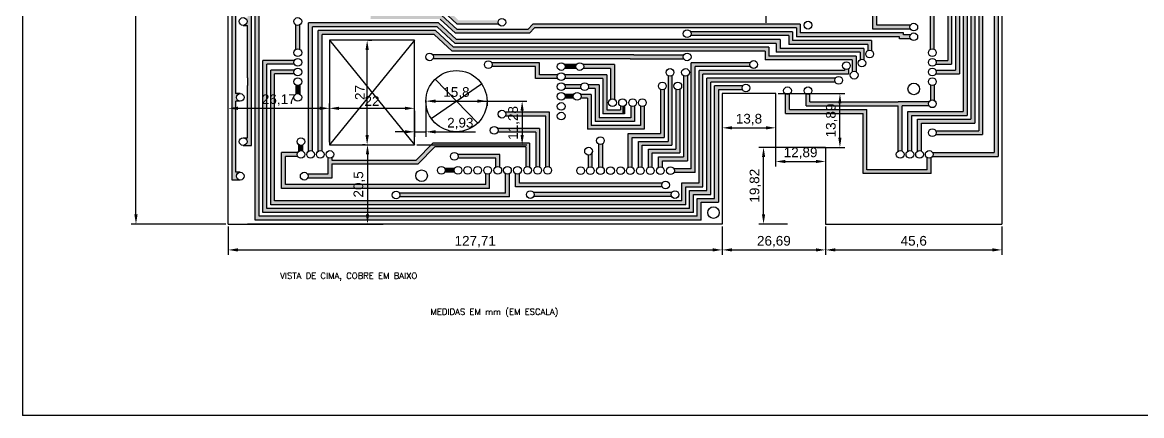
# Model space of a CAD drawing. Header units: millimetres. Extents: x -2849 to 258, y -823 to -139.
# Drawn here: x -725.1 to -435.8, y -435.7 to -334 of the extents above; entities that cross this region are included whole.
import ezdxf

# ---------------------------------------------------------------- set-up
doc = ezdxf.new("R2010")
doc.units = ezdxf.units.MM
doc.styles.add('200-R060', font='romans.shx', dxfattribs={"height": 30})
doc.styles.get("Standard").update_dxf_attribs({"font": 'arial.ttf'})
doc.dimstyles.new('ISO-25', dxfattribs={"dimtxt": 2.5, "dimasz": 2.5, "dimexe": 1.25, "dimexo": 0.625, "dimtad": 1, "dimtxsty": 'Standard', "dimcen": 2.5, "dimadec": 0, "dimazin": 0, "dimtfac": 1, "dimtmove": 0, "dimatfit": 3, "dimfxl": 1, "dimarcsym": 0})

# ---------------------------------------------------------------- blocks, each defined once
blk = doc.blocks.new('*D54')
at = {"color": 0, "lineweight": -2, "transparency": 16777216}
for p, q in [((-672.55, -196.17), (-697, -196.17)), ((-695.75, -383.67), (-695.75, -198.67)), ((-672.55, -386.17), (-697, -386.17))]:
    blk.add_line(p, q, dxfattribs=at)
at = {"color": 0, "lineweight": 30, "transparency": 16777216}
for points in [[(-696.17, -198.67), (-695.33, -198.67), (-695.75, -196.17)], [(-696.17, -383.67), (-695.33, -383.67), (-695.75, -386.17)]]:
    blk.add_solid(points, dxfattribs=at)
at = {"layer": 'Defpoints', "color": 0, "lineweight": 30}
for p in [(-695.75, -196.17), (-671.92, -196.17), (-671.92, -386.17)]:
    blk.add_point(p, dxfattribs=at)
at = {"color": 0, "lineweight": 30, "transparency": 16777216, "insert": (-697.65, -291.17), "char_height": 2.5, "attachment_point": 5, "rotation": 90}
blk.add_mtext('190', dxfattribs=at)
blk = doc.blocks.new('*D59')
at = {"color": 0, "lineweight": -2, "transparency": 16777216}
for p, q in [((-527.38, -366.35), (-534.79, -366.35)), ((-533.54, -383.67), (-533.54, -368.85)), ((-527.38, -386.17), (-534.79, -386.17))]:
    blk.add_line(p, q, dxfattribs=at)
at = {"color": 0, "lineweight": 30, "transparency": 16777216}
for points in [[(-533.95, -368.85), (-533.12, -368.85), (-533.54, -366.35)], [(-533.95, -383.67), (-533.12, -383.67), (-533.54, -386.17)]]:
    blk.add_solid(points, dxfattribs=at)
at = {"layer": 'Defpoints', "color": 0, "lineweight": 30}
for p in [(-533.54, -366.35), (-526.76, -366.35), (-526.76, -386.17)]:
    blk.add_point(p, dxfattribs=at)
at = {"color": 0, "lineweight": 30, "transparency": 16777216, "insert": (-535.66, -376.26), "char_height": 2.5, "attachment_point": 5, "rotation": 90}
blk.add_mtext('19,82', dxfattribs=at)
blk = doc.blocks.new('*D60')
at = {"color": 0, "lineweight": -2, "transparency": 16777216}
for p, q in [((-529.78, -352.46), (-512.55, -352.46)), ((-513.8, -363.85), (-513.8, -354.96)), ((-519.78, -366.35), (-512.55, -366.35))]:
    blk.add_line(p, q, dxfattribs=at)
at = {"color": 0, "lineweight": 30, "transparency": 16777216}
for points in [[(-514.22, -354.96), (-513.39, -354.96), (-513.8, -352.46)], [(-514.22, -363.85), (-513.39, -363.85), (-513.8, -366.35)]]:
    blk.add_solid(points, dxfattribs=at)
at = {"layer": 'Defpoints', "color": 0, "lineweight": 30}
for p in [(-530.41, -352.46), (-513.8, -352.46), (-520.41, -366.35)]:
    blk.add_point(p, dxfattribs=at)
at = {"color": 0, "lineweight": 30, "transparency": 16777216, "insert": (-515.93, -359.4), "char_height": 2.5, "attachment_point": 5, "rotation": 90}
blk.add_mtext('13,89', dxfattribs=at)
blk = doc.blocks.new('*D61')
at = {"color": 0, "lineweight": -2, "transparency": 16777216}
for p, q in [((-636, -363.17), (-636, -341.17)), ((-635.66, -338.67), (-634.75, -338.67)), ((-635.66, -365.67), (-634.75, -365.67))]:
    blk.add_line(p, q, dxfattribs=at)
at = {"color": 0, "lineweight": 30, "transparency": 16777216}
for points in [[(-636.42, -341.17), (-635.58, -341.17), (-636, -338.67)], [(-636.42, -363.17), (-635.58, -363.17), (-636, -365.67)]]:
    blk.add_solid(points, dxfattribs=at)
at = {"layer": 'Defpoints', "color": 0, "lineweight": 30}
for p in [(-636.29, -338.67), (-636, -338.67), (-636.29, -365.67)]:
    blk.add_point(p, dxfattribs=at)
at = {"color": 0, "lineweight": 30, "transparency": 16777216, "insert": (-637.88, -352.17), "char_height": 2.5, "attachment_point": 5, "rotation": 90}
blk.add_mtext('27', dxfattribs=at)
blk = doc.blocks.new('*D62')
at = {"color": 0, "lineweight": -2, "transparency": 16777216}
for p, q in [((-636.53, -365.67), (-637.16, -365.67)), ((-635.91, -368.17), (-635.91, -383.67)), ((-635.77, -386.17), (-637.16, -386.17))]:
    blk.add_line(p, q, dxfattribs=at)
at = {"color": 0, "lineweight": 30, "transparency": 16777216}
for points in [[(-636.33, -368.17), (-635.49, -368.17), (-635.91, -365.67)], [(-636.33, -383.67), (-635.49, -383.67), (-635.91, -386.17)]]:
    blk.add_solid(points, dxfattribs=at)
at = {"layer": 'Defpoints', "color": 0, "lineweight": 30}
for p in [(-635.91, -365.67), (-635.91, -386.17), (-635.15, -386.17)]:
    blk.add_point(p, dxfattribs=at)
at = {"color": 0, "lineweight": 30, "transparency": 16777216, "insert": (-638.04, -375.92), "char_height": 2.5, "attachment_point": 5, "rotation": 90}
blk.add_mtext('20,5', dxfattribs=at)
blk = doc.blocks.new('*D63')
at = {"color": 0, "lineweight": -2, "transparency": 16777216}
for p, q in [((-620.82, -354.23), (-620.82, -355.64)), ((-618.32, -354.39), (-607.52, -354.39)), ((-605.02, -354.23), (-605.02, -355.64))]:
    blk.add_line(p, q, dxfattribs=at)
at = {"color": 0, "lineweight": 30, "transparency": 16777216}
for points in [[(-618.32, -353.97), (-618.32, -354.81), (-620.82, -354.39)], [(-607.52, -353.97), (-607.52, -354.81), (-605.02, -354.39)]]:
    blk.add_solid(points, dxfattribs=at)
at = {"layer": 'Defpoints', "color": 0, "lineweight": 30}
for p in [(-620.82, -353.61), (-605.02, -353.61), (-605.02, -354.39)]:
    blk.add_point(p, dxfattribs=at)
at = {"color": 0, "lineweight": 30, "transparency": 16777216, "insert": (-612.92, -352.26), "char_height": 2.5, "attachment_point": 5}
blk.add_mtext('15,8', dxfattribs=at)
blk = doc.blocks.new('*D71')
at = {"color": 0, "lineweight": -2, "transparency": 16777216}
for p, q in [((-671.92, -367.54), (-671.92, -355)), ((-645.75, -365.04), (-645.75, -355)), ((-669.42, -356.25), (-648.25, -356.25))]:
    blk.add_line(p, q, dxfattribs=at)
at = {"color": 0, "lineweight": 30, "transparency": 16777216}
for points in [[(-669.42, -355.83), (-669.42, -356.67), (-671.92, -356.25)], [(-648.25, -355.83), (-648.25, -356.67), (-645.75, -356.25)]]:
    blk.add_solid(points, dxfattribs=at)
at = {"layer": 'Defpoints', "color": 0, "lineweight": 30}
for p in [(-645.75, -356.25), (-645.75, -365.67), (-671.92, -368.17)]:
    blk.add_point(p, dxfattribs=at)
at = {"color": 0, "lineweight": 30, "transparency": 16777216, "insert": (-658.84, -354.12), "char_height": 2.5, "attachment_point": 5}
blk.add_mtext('26,17', dxfattribs=at)
blk = doc.blocks.new('*D72')
at = {"color": 0, "lineweight": -2, "transparency": 16777216}
for p, q in [((-645.75, -355.62), (-645.75, -355)), ((-643.25, -356.25), (-626.25, -356.25)), ((-623.75, -356.87), (-623.75, -357.5))]:
    blk.add_line(p, q, dxfattribs=at)
at = {"color": 0, "lineweight": 30, "transparency": 16777216}
for points in [[(-643.25, -355.83), (-643.25, -356.67), (-645.75, -356.25)], [(-626.25, -355.83), (-626.25, -356.67), (-623.75, -356.25)]]:
    blk.add_solid(points, dxfattribs=at)
at = {"layer": 'Defpoints', "color": 0, "lineweight": 30}
for p in [(-645.75, -356.25), (-623.75, -356.25), (-623.75, -356.25)]:
    blk.add_point(p, dxfattribs=at)
at = {"color": 0, "lineweight": 30, "transparency": 16777216, "insert": (-634.75, -354.37), "char_height": 2.5, "attachment_point": 5}
blk.add_mtext('22', dxfattribs=at)
blk = doc.blocks.new('*D73')
at = {"color": 0, "lineweight": -2, "transparency": 16777216}
for p, q in [((-620.82, -355.02), (-620.82, -363.58)), ((-623.75, -356.87), (-623.75, -363.58)), ((-626.25, -362.33), (-628.75, -362.33)), ((-623.75, -362.33), (-620.82, -362.33)), ((-618.32, -362.33), (-608.03, -362.33))]:
    blk.add_line(p, q, dxfattribs=at)
at = {"color": 0, "lineweight": 30, "transparency": 16777216}
for points in [[(-626.25, -361.91), (-626.25, -362.74), (-623.75, -362.33)], [(-618.32, -361.91), (-618.32, -362.74), (-620.82, -362.33)]]:
    blk.add_solid(points, dxfattribs=at)
at = {"layer": 'Defpoints', "color": 0, "lineweight": 30}
for p in [(-620.82, -354.39), (-623.75, -356.25), (-620.82, -362.33)]:
    blk.add_point(p, dxfattribs=at)
at = {"color": 0, "lineweight": 30, "transparency": 16777216, "insert": (-611.92, -360.2), "char_height": 2.5, "attachment_point": 5}
blk.add_mtext('2,93', dxfattribs=at)
blk = doc.blocks.new('*D74')
at = {"color": 0, "lineweight": -2, "transparency": 16777216}
for p, q in [((-671.92, -386.79), (-671.92, -394.11)), ((-544.21, -386.79), (-544.21, -394.11)), ((-669.42, -392.86), (-546.71, -392.86))]:
    blk.add_line(p, q, dxfattribs=at)
at = {"color": 0, "lineweight": 30, "transparency": 16777216}
for points in [[(-669.42, -392.44), (-669.42, -393.27), (-671.92, -392.86)], [(-546.71, -392.44), (-546.71, -393.27), (-544.21, -392.86)]]:
    blk.add_solid(points, dxfattribs=at)
at = {"layer": 'Defpoints', "color": 0, "lineweight": 30}
for p in [(-671.92, -386.17), (-544.21, -386.17), (-544.21, -392.86)]:
    blk.add_point(p, dxfattribs=at)
at = {"color": 0, "lineweight": 30, "transparency": 16777216, "insert": (-608.07, -390.73), "char_height": 2.5, "attachment_point": 5}
blk.add_mtext('127,71', dxfattribs=at)
blk = doc.blocks.new('*D75')
at = {"color": 0, "lineweight": -2, "transparency": 16777216}
for p, q in [((-544.21, -353.08), (-544.21, -362.54)), ((-530.41, -353.08), (-530.41, -362.54)), ((-541.71, -361.29), (-532.91, -361.29))]:
    blk.add_line(p, q, dxfattribs=at)
at = {"color": 0, "lineweight": 30, "transparency": 16777216}
for points in [[(-541.71, -360.88), (-541.71, -361.71), (-544.21, -361.29)], [(-532.91, -360.88), (-532.91, -361.71), (-530.41, -361.29)]]:
    blk.add_solid(points, dxfattribs=at)
at = {"layer": 'Defpoints', "color": 0, "lineweight": 30}
for p in [(-544.21, -352.46), (-530.41, -352.46), (-530.41, -361.29)]:
    blk.add_point(p, dxfattribs=at)
at = {"color": 0, "lineweight": 30, "transparency": 16777216, "insert": (-537.31, -359.16), "char_height": 2.5, "attachment_point": 5}
blk.add_mtext('13,8', dxfattribs=at)
blk = doc.blocks.new('*D76')
at = {"color": 0, "lineweight": -2, "transparency": 16777216}
for p, q in [((-530.41, -366.35), (-530.41, -371.25)), ((-517.52, -366.35), (-517.52, -371.25)), ((-527.91, -370), (-520.02, -370))]:
    blk.add_line(p, q, dxfattribs=at)
at = {"color": 0, "lineweight": 30, "transparency": 16777216}
for points in [[(-527.91, -369.58), (-527.91, -370.41), (-530.41, -370)], [(-520.02, -369.58), (-520.02, -370.41), (-517.52, -370)]]:
    blk.add_solid(points, dxfattribs=at)
at = {"layer": 'Defpoints', "color": 0, "lineweight": 30}
for p in [(-530.41, -365.72), (-517.52, -365.72), (-517.52, -370)]:
    blk.add_point(p, dxfattribs=at)
at = {"color": 0, "lineweight": 30, "transparency": 16777216, "insert": (-523.97, -367.87), "char_height": 2.5, "attachment_point": 5}
blk.add_mtext('12,89', dxfattribs=at)
blk = doc.blocks.new('*D77')
at = {"color": 0, "lineweight": -2, "transparency": 16777216}
for p, q in [((-544.21, -386.79), (-544.21, -394.11)), ((-517.52, -386.79), (-517.52, -394.11)), ((-541.71, -392.86), (-520.02, -392.86))]:
    blk.add_line(p, q, dxfattribs=at)
at = {"color": 0, "lineweight": 30, "transparency": 16777216}
for points in [[(-541.71, -392.44), (-541.71, -393.27), (-544.21, -392.86)], [(-520.02, -392.44), (-520.02, -393.27), (-517.52, -392.86)]]:
    blk.add_solid(points, dxfattribs=at)
at = {"layer": 'Defpoints', "color": 0, "lineweight": 30}
for p in [(-544.21, -386.17), (-517.52, -386.17), (-517.52, -392.86)]:
    blk.add_point(p, dxfattribs=at)
at = {"color": 0, "lineweight": 30, "transparency": 16777216, "insert": (-530.87, -390.73), "char_height": 2.5, "attachment_point": 5}
blk.add_mtext('26,69', dxfattribs=at)
blk = doc.blocks.new('*D78')
at = {"color": 0, "lineweight": -2, "transparency": 16777216}
for p, q in [((-517.52, -386.79), (-517.52, -394.11)), ((-471.92, -386.79), (-471.92, -394.11)), ((-515.02, -392.86), (-474.42, -392.86))]:
    blk.add_line(p, q, dxfattribs=at)
at = {"color": 0, "lineweight": 30, "transparency": 16777216}
for points in [[(-515.02, -392.44), (-515.02, -393.27), (-517.52, -392.86)], [(-474.42, -392.44), (-474.42, -393.27), (-471.92, -392.86)]]:
    blk.add_solid(points, dxfattribs=at)
at = {"layer": 'Defpoints', "color": 0, "lineweight": 30}
for p in [(-517.52, -386.17), (-471.92, -386.17), (-471.92, -392.86)]:
    blk.add_point(p, dxfattribs=at)
at = {"color": 0, "lineweight": 30, "transparency": 16777216, "insert": (-494.72, -390.73), "char_height": 2.5, "attachment_point": 5}
blk.add_mtext('45,6', dxfattribs=at)
blk = doc.blocks.new('*D81')
at = {"color": 0, "lineweight": -2, "transparency": 16777216}
for p, q in [((-612.29, -354.39), (-594.69, -354.39)), ((-595.94, -356.89), (-595.94, -363.17)), ((-623.12, -365.67), (-594.69, -365.67))]:
    blk.add_line(p, q, dxfattribs=at)
at = {"color": 0, "lineweight": 30, "transparency": 16777216}
for points in [[(-596.35, -356.89), (-595.52, -356.89), (-595.94, -354.39)], [(-596.35, -363.17), (-595.52, -363.17), (-595.94, -365.67)]]:
    blk.add_solid(points, dxfattribs=at)
at = {"layer": 'Defpoints', "color": 0, "lineweight": 30}
for p in [(-612.92, -354.39), (-623.75, -365.67), (-595.94, -365.67)]:
    blk.add_point(p, dxfattribs=at)
at = {"color": 0, "lineweight": 30, "transparency": 16777216, "insert": (-598.06, -360.03), "char_height": 2.5, "attachment_point": 5, "rotation": 90}
blk.add_mtext('11,28', dxfattribs=at)
blk = doc.blocks.new('*D84')
at = {"color": 0, "lineweight": -2, "transparency": 16777216}
for p, q in [((-532.93, -321.68), (-532.93, -319.18)), ((-534.06, -324.18), (-531.68, -324.18)), ((-532.93, -329.18), (-532.93, -324.18)), ((-534.06, -329.18), (-531.68, -329.18)), ((-532.93, -331.68), (-532.93, -334.18))]:
    blk.add_line(p, q, dxfattribs=at)
at = {"color": 0, "lineweight": 30, "transparency": 16777216}
for points in [[(-533.35, -321.68), (-532.52, -321.68), (-532.93, -324.18)], [(-533.35, -331.68), (-532.52, -331.68), (-532.93, -329.18)]]:
    blk.add_solid(points, dxfattribs=at)
at = {"layer": 'Defpoints', "color": 0, "lineweight": 30}
for p in [(-534.68, -324.18), (-532.93, -324.18), (-534.68, -329.18)]:
    blk.add_point(p, dxfattribs=at)
at = {"color": 0, "lineweight": 30, "transparency": 16777216, "insert": (-534.83, -326.68), "char_height": 2.5, "attachment_point": 5, "rotation": 90}
blk.add_mtext('5', dxfattribs=at)

msp = doc.modelspace()

# ---------------------------------------------------------------- hatches: boundary and pattern name
at = {"lineweight": 30}
for points in [[(-670.922, -278.542), (-669.922, -278.542), (-669.922, -352.433), (-668.795, -352.433, 0.4142136), (-669.795, -353.433, 0.4142136), (-668.795, -354.433), (-669.922, -354.433), (-669.922, -364.903), (-669.922, -372.787), (-668.795, -372.787, 0.4142136), (-669.795, -373.787, 0.4142136), (-668.795, -374.787), (-670.922, -374.787)], [(-666.922, -278.542), (-665.922, -278.542), (-665.922, -365.846), (-668.05, -365.846, 0.4142136), (-667.05, -364.846, 0.4142136), (-668.05, -363.846), (-666.922, -363.846), (-666.922, -350.368), (-666.922, -348.368), (-666.922, -334.798), (-668.05, -334.798, 0.4142136), (-667.05, -333.798, 0.4142136), (-668.05, -332.798), (-666.922, -332.798)], [(-664.922, -278.542), (-663.922, -278.542), (-663.922, -384.168), (-570.029, -384.168), (-570.029, -385.168), (-664.922, -385.168)], [(-504.609, -278.542), (-503.609, -278.542), (-503.609, -300.05), (-484.922, -300.05), (-484.922, -344.868), (-489.056, -344.868, 0.1316527), (-488.922, -344.368, 0.1316527), (-489.056, -343.868), (-485.922, -343.868), (-485.922, -301.05), (-504.609, -301.05)], [(-502.009, -278.542), (-501.009, -278.542), (-501.009, -298.05), (-482.922, -298.05), (-482.922, -347.368), (-489.056, -347.368, 0.1316527), (-488.922, -346.868, 0.1316527), (-489.056, -346.368), (-483.922, -346.368), (-483.922, -299.05), (-502.009, -299.05)], [(-499.709, -278.542), (-498.709, -278.542), (-498.709, -296.05), (-480.922, -296.05), (-480.922, -358.076), (-495.222, -358.076), (-495.222, -367.302, 0.2679496), (-496.222, -367.302), (-496.222, -357.076), (-481.922, -357.076), (-481.922, -297.05), (-499.709, -297.05)], [(-497.709, -278.542), (-496.709, -278.542), (-496.709, -294.05), (-478.922, -294.05), (-478.922, -360.076), (-492.722, -360.076), (-492.722, -367.302, 0.2679496), (-493.722, -367.302), (-493.722, -359.076), (-479.922, -359.076), (-479.922, -295.05), (-497.709, -295.05)], [(-473.922, -278.542), (-472.922, -278.542), (-472.922, -368.668), (-489.856, -368.668, 0.1316527), (-489.722, -368.168, 0.1316527), (-489.856, -367.668), (-473.922, -367.668), (-473.922, -321.631), (-475.05, -321.631, 0.4142136), (-474.05, -320.631, 0.4142136), (-475.05, -319.631), (-473.922, -319.631)], [(-659.358, -314.554, 0.2679496), (-658.358, -314.554), (-658.358, -330.168), (-615.96, -330.168), (-612.345, -333.499), (-602.032, -333.499, 0.1316527), (-602.166, -333.999, 0.1316527), (-602.032, -334.499), (-612.736, -334.499), (-616.351, -331.168), (-659.358, -331.168)], [(-570.029, -322.168), (-519.474, -322.168), (-519.474, -330.35), (-504.292, -330.35), (-504.292, -334.75), (-495.575, -334.75, 0.1316527), (-495.709, -335.25, 0.1316527), (-495.575, -335.75), (-505.292, -335.75), (-505.292, -331.35), (-520.474, -331.35), (-520.474, -323.168), (-570.029, -323.168)], [(-490.422, -321.497, 0.2679496), (-489.422, -321.497), (-489.422, -341.002, 0.2679496), (-490.422, -341.002)], [(-593.136, -334.457), (-570.029, -334.457), (-570.029, -335.457), (-592.709, -335.457), (-594.046, -336.852), (-613.133, -336.852), (-617.131, -333.168), (-635.187, -333.168, 0.1316527), (-635.053, -332.668, 0.1316527), (-635.187, -332.168), (-616.741, -332.168), (-612.742, -335.852), (-594.473, -335.852)], [(-654.422, -334.664, 0.2679496), (-653.422, -334.664), (-653.422, -341.002, 0.2679496), (-654.422, -341.002)], [(-617.912, -335.168), (-650.122, -335.168), (-650.122, -367.302, 0.2679496), (-651.122, -367.302), (-651.122, -334.168), (-617.522, -334.168), (-612.867, -338.457), (-570.029, -338.457), (-570.029, -339.457), (-613.257, -339.457)], [(-570.029, -334.457), (-524.049, -334.457), (-524.049, -336.75), (-497.362, -336.75), (-497.362, -337.25), (-495.575, -337.25, 0.1316527), (-495.709, -337.75, 0.1316527), (-495.575, -338.25), (-498.362, -338.25), (-498.362, -337.75), (-525.049, -337.75), (-525.049, -335.457), (-570.029, -335.457)], [(-570.029, -338.457), (-529.281, -338.457), (-529.281, -340.757), (-507.609, -340.757), (-507.609, -343.696, 0.2679782), (-508.609, -343.682), (-508.609, -341.757), (-530.281, -341.757), (-530.281, -339.457), (-570.029, -339.457)], [(-552.292, -336.957, 0.1316527), (-552.426, -336.457), (-526.049, -336.457), (-526.049, -338.757), (-505.609, -338.757), (-505.609, -341.348, 0.2679782), (-506.609, -341.334), (-506.609, -339.757), (-527.049, -339.757), (-527.049, -337.457), (-552.426, -337.457, 0.1316527)], [(-570.029, -340.457), (-532.151, -340.457), (-532.151, -342.757), (-509.609, -342.757), (-509.609, -346.818, 0.2679782), (-510.609, -346.804), (-510.609, -343.757), (-533.151, -343.757), (-533.151, -341.457), (-570.029, -341.457)], [(-662.922, -343.868), (-654.788, -343.868, 0.1316527), (-654.922, -344.368, 0.1316527), (-654.788, -344.868), (-661.922, -344.868), (-661.922, -382.168), (-570.029, -382.168), (-570.029, -383.168), (-662.922, -383.168)], [(-619, -342.457), (-570.029, -342.457), (-570.029, -343.457), (-619, -343.457, 0.1316527), (-618.866, -342.957, 0.1316527)], [(-660.922, -346.368), (-654.788, -346.368, 0.1316527), (-654.922, -346.868, 0.1316527), (-654.788, -347.368), (-659.922, -347.368), (-659.922, -380.168), (-570.029, -380.168), (-570.029, -381.168), (-660.922, -381.168)], [(-592.473, -345.457), (-603.8, -345.457, 0.1316527), (-603.666, -344.957, 0.1316527), (-603.8, -344.457), (-591.473, -344.457), (-591.473, -347.557), (-586.709, -347.557, 0.1316527), (-586.843, -348.057, 0.1316527), (-586.709, -348.557), (-592.473, -348.557)], [(-584.977, -344.957), (-581.898, -344.957, 0.1316527), (-582.032, -345.457, 0.1316527), (-581.898, -345.957), (-584.977, -345.957, 0.1316527), (-584.843, -345.457, 0.1316527)], [(-580.166, -344.957), (-572.07, -344.957), (-572.07, -353.939, 0.2679782), (-573.07, -353.925), (-573.07, -345.957), (-580.166, -345.957, 0.1316527), (-580.032, -345.457, 0.1316527)], [(-570.029, -380.168), (-554.667, -380.168), (-554.667, -375.534), (-550.209, -375.534), (-550.209, -346.457), (-512.609, -346.457), (-512.609, -346.11, 0.2679782), (-511.609, -346.097), (-511.609, -347.457), (-549.209, -347.457), (-549.209, -376.534), (-553.667, -376.534), (-553.667, -381.168), (-570.029, -381.168)], [(-556.73, -371.882), (-552.209, -371.882), (-552.209, -344.457), (-536.983, -344.457, 0.1221982), (-537.099, -344.925, 0.141339), (-536.946, -345.457), (-551.209, -345.457), (-551.209, -372.882), (-556.73, -372.882, 0.1316527), (-556.597, -372.382, 0.1316527)], [(-584.977, -347.557), (-574.07, -347.557), (-574.07, -356.682), (-570.482, -356.682), (-570.482, -355.664, 0.1196535), (-570.029, -355.797), (-570.029, -357.682), (-575.07, -357.682), (-575.07, -348.557), (-584.977, -348.557, 0.1316527), (-584.843, -348.057, 0.1316527)], [(-570.029, -382.168), (-552.667, -382.168), (-552.667, -377.534), (-548.209, -377.534), (-548.209, -348.457), (-514.954, -348.457, 0.147642), (-515.121, -349.011, 0.1162859), (-515.015, -349.457), (-547.209, -349.457), (-547.209, -378.534), (-551.667, -378.534), (-551.667, -383.168), (-570.029, -383.168)], [(-565.896, -364.788), (-558.209, -364.788), (-558.209, -347.832, 0.2679496), (-557.209, -347.832), (-557.209, -365.788), (-564.896, -365.788), (-564.896, -371.516, 0.2679496), (-565.896, -371.516)], [(-560.697, -368.788), (-554.209, -368.788), (-554.209, -347.832, 0.2679496), (-553.209, -347.832), (-553.209, -369.788), (-559.697, -369.788), (-559.697, -371.516, 0.2679496), (-560.697, -371.516)], [(-584.977, -350.157), (-580.64, -350.157, 0.1316527), (-580.774, -350.657, 0.1316527), (-580.64, -351.157), (-584.977, -351.157, 0.1316527), (-584.843, -350.657, 0.1316527)], [(-579.07, -353.657), (-580.855, -353.657, 0.1316527), (-580.721, -353.157, 0.1316527), (-580.855, -352.657), (-578.07, -352.657), (-578.07, -360.682), (-570.029, -360.682), (-570.029, -361.682), (-579.07, -361.682)], [(-577.07, -351.157), (-578.908, -351.157, 0.1316527), (-578.774, -350.657, 0.1316527), (-578.908, -350.157), (-576.07, -350.157), (-576.07, -358.682), (-570.029, -358.682), (-570.029, -359.682), (-577.07, -359.682)], [(-570.029, -384.168), (-550.667, -384.168), (-550.667, -379.534), (-546.209, -379.534), (-546.209, -350.457), (-538.947, -350.457, 0.1404097), (-539.099, -350.987, 0.1230855), (-538.982, -351.457), (-545.209, -351.457), (-545.209, -380.534), (-549.667, -380.534), (-549.667, -385.168), (-570.029, -385.168)], [(-560.209, -351.361, 0.2679496), (-559.209, -351.361), (-559.209, -363.788), (-567.496, -363.788), (-567.496, -371.516, 0.2679496), (-568.496, -371.516), (-568.496, -362.788), (-560.209, -362.788)], [(-563.297, -366.788), (-556.209, -366.788), (-556.209, -351.361, 0.2679496), (-555.209, -351.361), (-555.209, -367.788), (-562.297, -367.788), (-562.297, -371.516, 0.2679496), (-563.297, -371.516)], [(-507.835, -357.583), (-527.851, -357.583), (-527.851, -352.57, 0.2679496), (-526.851, -352.57), (-526.851, -356.583), (-506.835, -356.583), (-506.835, -372.125), (-491.222, -372.125), (-491.222, -369.034, 0.2679496), (-490.222, -369.034), (-490.222, -373.125), (-507.835, -373.125)], [(-490.422, -350.234, 0.2679496), (-489.422, -350.234), (-489.422, -354.215, 0.2679496), (-490.422, -354.215)], [(-565.382, -355.664, 0.2679496), (-564.382, -355.664), (-564.382, -361.682), (-570.029, -361.682), (-570.029, -360.682), (-565.382, -360.682)], [(-570.029, -355.797, 0.1436893), (-569.482, -355.664), (-569.482, -357.682), (-570.029, -357.682)], [(-600.166, -357.761, 0.1316527), (-600.3, -357.261), (-588.834, -357.261), (-588.834, -371.413, 0.2679496), (-589.834, -371.413), (-589.834, -358.261), (-600.3, -358.261, 0.1316527)], [(-602.3, -361.457), (-591.422, -361.457), (-591.422, -371.42, 0.2679782), (-592.422, -371.407), (-592.422, -362.457), (-602.3, -362.457, 0.1316527), (-602.166, -361.957, 0.1316527)], [(-618.998, -365.23), (-594.022, -365.23), (-594.022, -371.42, 0.2679782), (-595.022, -371.407), (-595.022, -366.23), (-618.477, -366.23), (-622.791, -370.631), (-645.122, -370.631), (-645.122, -374.287), (-651.395, -374.287, 0.1316527), (-651.261, -373.787, 0.1316527), (-651.395, -373.287), (-646.122, -373.287), (-646.122, -369.034, 0.2679496), (-645.122, -369.034), (-645.122, -369.631), (-623.312, -369.631)], [(-576.204, -365.478, 0.2679496), (-575.204, -365.478), (-575.204, -371.512, 0.2679601), (-576.204, -371.52)], [(-578.796, -368.33, 0.3592392), (-577.796, -367.542), (-577.796, -371.516, 0.2679496), (-578.796, -371.516)], [(-597.634, -373.145, 0.2679496), (-596.634, -373.145), (-596.634, -375.584), (-570.029, -375.584), (-570.029, -376.584), (-597.634, -376.584)], [(-570.029, -375.584), (-559.73, -375.584, 0.1316527), (-559.864, -376.084, 0.1316527), (-559.73, -376.584), (-570.029, -376.584)]]:
    msp.add_hatch(color=1, dxfattribs=at).paths.add_polyline_path(points)
for points in [[(-477.922, -278.542), (-476.922, -278.542), (-476.922, -363.059), (-489.056, -363.059, 0.1316527), (-488.922, -362.559, 0.1316527), (-489.056, -362.059), (-477.922, -362.059)], [(-618.693, -337.168), (-647.622, -337.168), (-647.622, -367.302, 0.2679496), (-648.622, -367.302), (-648.622, -336.168), (-618.303, -336.168), (-613.648, -340.457), (-570.029, -340.457), (-570.029, -341.457), (-614.038, -341.457)], [(-570.029, -342.457), (-567.034, -342.457), (-554.158, -342.457, 0.1316527), (-554.292, -342.957, 0.1316527), (-554.158, -343.457), (-568.034, -343.457), (-570.029, -343.457)], [(-654.422, -350.234, 0.2679496), (-653.422, -350.234), (-653.422, -352.567, 0.2679496), (-654.422, -352.567)], [(-584.977, -352.657), (-582.587, -352.657, 0.1316527), (-582.721, -353.157, 0.1316527), (-582.587, -353.657), (-584.977, -353.657, 0.1316527), (-584.843, -353.157, 0.1316527)], [(-498.722, -355.583), (-522.549, -355.583), (-522.549, -352.57, 0.2679496), (-521.549, -352.57), (-521.549, -354.583), (-498.722, -354.583), (-490.788, -354.581, 0.1316527), (-490.922, -355.081, 0.1316527), (-490.788, -355.581), (-497.722, -355.581), (-497.722, -367.302, 0.2679496), (-498.722, -367.302)], [(-570.029, -358.682), (-567.882, -358.682), (-567.882, -355.664, 0.2679496), (-566.882, -355.664), (-566.882, -359.682), (-570.029, -359.682)], [(-653.622, -365.712, 0.2679496), (-652.622, -365.712), (-652.622, -367.302, 0.2679496), (-653.622, -367.302)], [(-658.115, -367.668), (-653.988, -367.668, 0.1316527), (-654.122, -368.168, 0.1316527), (-653.988, -368.668), (-657.115, -368.668), (-657.115, -375.979), (-605.334, -375.979), (-605.334, -373.145, 0.2679496), (-604.334, -373.145), (-604.334, -376.979), (-658.115, -376.979)], [(-612.612, -368.171), (-601.734, -368.171), (-601.734, -371.413, 0.2679496), (-602.734, -371.413), (-602.734, -369.171), (-612.612, -369.171, 0.1316527), (-612.478, -368.671, 0.1316527)], [(-627.521, -378.668, 0.1316527), (-627.655, -378.168), (-600.234, -378.168), (-600.234, -373.145, 0.2679496), (-599.234, -373.145), (-599.234, -379.168), (-627.655, -379.168, 0.1316527)], [(-615.971, -371.779), (-613.4, -371.779, 0.1316527), (-613.534, -372.279, 0.1316527), (-613.4, -372.779), (-615.971, -372.779, 0.1316527), (-615.837, -372.279, 0.1316527)], [(-592.958, -378.056), (-570.029, -378.056), (-570.029, -379.056), (-592.958, -379.056, 0.1316527), (-592.824, -378.556, 0.1316527)], [(-570.029, -378.056), (-557.297, -378.056, 0.1316527), (-557.431, -378.556, 0.1316527), (-557.297, -379.056), (-570.029, -379.056)]]:
    msp.add_hatch(color=1, dxfattribs=at).paths.add_polyline_path(points, flags=17)

# ---------------------------------------------------------------- linework, layer by layer
at = {"color": 3, "lineweight": 30}
for p in [(-725.11, -138.934), (-146.536, -435.705)]:
    msp.add_line(p, (-725.11, -435.705), dxfattribs=at)
at = {"color": 5}
for p, q in [((-671.922, -386.168), (-671.922, -196.168)), ((-471.922, -196.168), (-471.922, -386.168)), ((-623.749, -338.668), (-645.749, -338.668)), ((-645.749, -338.668), (-623.749, -365.668)), ((-645.749, -338.668), (-645.749, -365.668)), ((-623.749, -338.668), (-645.749, -365.668)), ((-623.749, -365.668), (-623.749, -338.668)), ((-619.42, -358.875), (-606.411, -349.907)), ((-607.431, -360.077), (-618.4, -348.705)), ((-530.409, -352.457), (-544.209, -352.457)), ((-544.209, -352.457), (-544.209, -386.168)), ((-530.409, -366.35), (-530.409, -352.457)), ((-645.749, -365.668), (-623.749, -365.668)), ((-517.522, -366.35), (-530.409, -366.35)), ((-517.522, -366.35), (-517.522, -386.168)), ((-671.922, -386.168), (-631.822, -386.168)), ((-544.209, -386.168), (-666.922, -386.168)), ((-517.522, -386.168), (-471.922, -386.168))]:
    msp.add_line(p, q, dxfattribs=at)
at = {"color": 2, "lineweight": 30}
for p, q in [((-670.922, -374.787), (-670.922, -197.168)), ((-472.922, -197.168), (-472.922, -368.668)), ((-665.922, -365.846), (-665.922, -202.168)), ((-477.922, -202.168), (-477.922, -362.059)), ((-664.922, -385.168), (-664.922, -209.541)), ((-663.922, -384.168), (-663.922, -210.541)), ((-669.922, -352.433), (-669.922, -245.961)), ((-476.922, -250.852), (-476.922, -363.059)), ((-479.922, -295.05), (-479.922, -359.076)), ((-478.922, -294.05), (-478.922, -360.076)), ((-481.922, -297.05), (-481.922, -357.076)), ((-480.922, -296.05), (-480.922, -358.076)), ((-484.922, -300.05), (-484.922, -344.868)), ((-483.922, -299.05), (-483.922, -346.368)), ((-482.922, -298.05), (-482.922, -347.368)), ((-485.922, -301.05), (-485.922, -343.868)), ((-490.422, -341.002), (-490.422, -321.497)), ((-489.422, -341.002), (-489.422, -321.497)), ((-473.922, -321.631), (-473.922, -367.668)), ((-612.742, -335.852), (-616.741, -332.168)), ((-612.736, -334.499), (-616.351, -331.168)), ((-505.292, -335.75), (-505.292, -331.35)), ((-504.292, -334.75), (-504.292, -330.35)), ((-668.05, -334.798), (-666.922, -334.798)), ((-666.922, -348.368), (-666.922, -334.798)), ((-654.422, -341.002), (-654.422, -334.664)), ((-653.422, -341.002), (-653.422, -334.664)), ((-617.522, -334.168), (-651.122, -334.168)), ((-651.122, -367.302), (-651.122, -334.168)), ((-617.912, -335.168), (-650.122, -335.168)), ((-650.122, -367.302), (-650.122, -335.168)), ((-613.257, -339.457), (-617.912, -335.168)), ((-612.867, -338.457), (-617.522, -334.168)), ((-613.133, -336.852), (-617.131, -333.168)), ((-602.032, -334.499), (-612.736, -334.499)), ((-594.473, -335.852), (-593.136, -334.457)), ((-594.046, -336.852), (-592.709, -335.457)), ((-524.049, -334.457), (-593.136, -334.457)), ((-525.049, -335.457), (-592.709, -335.457)), ((-525.049, -335.457), (-525.049, -337.75)), ((-524.049, -334.457), (-524.049, -336.75)), ((-495.575, -334.75), (-504.292, -334.75)), ((-618.303, -336.168), (-648.622, -336.168)), ((-648.622, -367.302), (-648.622, -336.168)), ((-618.693, -337.168), (-647.622, -337.168)), ((-647.622, -367.302), (-647.622, -337.168)), ((-614.038, -341.457), (-618.693, -337.168)), ((-613.648, -340.457), (-618.303, -336.168)), ((-594.046, -336.852), (-613.133, -336.852)), ((-529.281, -338.457), (-612.867, -338.457)), ((-594.473, -335.852), (-612.742, -335.852)), ((-526.049, -336.457), (-552.426, -336.457)), ((-527.049, -337.457), (-552.426, -337.457)), ((-529.281, -338.457), (-529.281, -340.757)), ((-527.049, -337.457), (-527.049, -339.757)), ((-526.049, -336.457), (-526.049, -338.757)), ((-498.362, -337.75), (-525.049, -337.75)), ((-497.362, -336.75), (-524.049, -336.75)), ((-495.575, -335.75), (-505.292, -335.75)), ((-498.362, -338.25), (-498.362, -337.75)), ((-495.575, -338.25), (-498.362, -338.25)), ((-497.362, -337.25), (-497.362, -336.75)), ((-495.575, -337.25), (-497.362, -337.25)), ((-532.151, -340.457), (-613.648, -340.457)), ((-530.281, -339.457), (-613.257, -339.457)), ((-532.151, -340.457), (-532.151, -342.757)), ((-530.281, -339.457), (-530.281, -341.757)), ((-507.609, -340.757), (-529.281, -340.757)), ((-506.609, -339.757), (-527.049, -339.757)), ((-505.609, -338.757), (-526.049, -338.757)), ((-507.609, -340.757), (-507.609, -343.696)), ((-506.609, -339.757), (-506.609, -341.334)), ((-505.609, -338.757), (-505.609, -341.348)), ((-662.922, -383.168), (-662.922, -343.868)), ((-654.788, -343.868), (-662.922, -343.868)), ((-567.034, -342.457), (-619, -342.457)), ((-568.034, -343.457), (-619, -343.457)), ((-533.151, -341.457), (-614.038, -341.457)), ((-568.034, -343.457), (-554.158, -343.457)), ((-567.034, -342.457), (-554.158, -342.457)), ((-533.151, -341.457), (-533.151, -343.757)), ((-510.609, -343.757), (-533.151, -343.757)), ((-509.609, -342.757), (-532.151, -342.757)), ((-508.609, -341.757), (-530.281, -341.757)), ((-510.609, -343.757), (-510.609, -346.804)), ((-509.609, -342.757), (-509.609, -346.818)), ((-508.609, -341.757), (-508.609, -343.682)), ((-489.056, -343.868), (-485.922, -343.868)), ((-661.922, -382.168), (-661.922, -344.868)), ((-654.788, -344.868), (-661.922, -344.868)), ((-660.922, -381.168), (-660.922, -346.368)), ((-654.788, -346.368), (-660.922, -346.368)), ((-591.473, -344.457), (-603.8, -344.457)), ((-592.473, -345.457), (-603.8, -345.457)), ((-592.473, -348.557), (-592.473, -345.457)), ((-591.473, -347.557), (-591.473, -344.457)), ((-581.898, -344.957), (-584.977, -344.957)), ((-581.898, -345.957), (-584.977, -345.957)), ((-572.07, -344.957), (-580.166, -344.957)), ((-573.07, -345.957), (-580.166, -345.957)), ((-573.07, -345.957), (-573.07, -353.925)), ((-572.07, -344.957), (-572.07, -353.939)), ((-552.209, -371.882), (-552.209, -344.457)), ((-536.983, -344.457), (-552.209, -344.457)), ((-551.209, -372.882), (-551.209, -345.457)), ((-536.946, -345.457), (-551.209, -345.457)), ((-550.209, -375.534), (-550.209, -346.457)), ((-512.609, -346.457), (-550.209, -346.457)), ((-512.609, -346.11), (-512.609, -346.457)), ((-511.609, -346.097), (-511.609, -347.457)), ((-489.056, -344.868), (-484.922, -344.868)), ((-489.056, -346.368), (-483.922, -346.368)), ((-666.922, -348.368), (-666.922, -350.368)), ((-659.922, -380.168), (-659.922, -347.368)), ((-654.788, -347.368), (-659.922, -347.368)), ((-586.709, -348.557), (-592.473, -348.557)), ((-586.709, -347.557), (-591.473, -347.557)), ((-574.07, -347.557), (-584.977, -347.557)), ((-575.07, -348.557), (-584.977, -348.557)), ((-575.07, -348.557), (-575.07, -357.682)), ((-574.07, -347.557), (-574.07, -356.682)), ((-558.209, -347.832), (-558.209, -364.788)), ((-557.209, -347.832), (-557.209, -365.788)), ((-554.209, -347.832), (-554.209, -368.788)), ((-553.209, -347.832), (-553.209, -369.788)), ((-549.209, -376.534), (-549.209, -347.457)), ((-511.609, -347.457), (-549.209, -347.457)), ((-548.209, -377.534), (-548.209, -348.457)), ((-514.954, -348.457), (-548.209, -348.457)), ((-547.209, -378.534), (-547.209, -349.457)), ((-515.015, -349.457), (-547.209, -349.457)), ((-489.056, -347.368), (-482.922, -347.368)), ((-669.922, -352.433), (-669.922, -352.471)), ((-668.795, -352.433), (-669.922, -352.433)), ((-668.795, -352.433), (-669.922, -352.433)), ((-669.922, -352.433), (-669.922, -352.471)), ((-666.922, -363.846), (-666.922, -350.368)), ((-654.422, -350.234), (-654.422, -352.567)), ((-653.422, -350.234), (-653.422, -352.567)), ((-580.64, -350.157), (-584.977, -350.157)), ((-580.64, -351.157), (-584.977, -351.157)), ((-582.587, -352.657), (-584.977, -352.657)), ((-578.07, -352.657), (-580.855, -352.657)), ((-576.07, -350.157), (-578.908, -350.157)), ((-577.07, -351.157), (-578.908, -351.157)), ((-578.07, -352.657), (-578.07, -360.682)), ((-577.07, -351.157), (-577.07, -359.682)), ((-576.07, -350.157), (-576.07, -358.682)), ((-560.209, -351.361), (-560.209, -362.788)), ((-559.209, -351.361), (-559.209, -363.788)), ((-556.209, -351.361), (-556.209, -366.788)), ((-555.209, -351.361), (-555.209, -367.788)), ((-546.209, -379.534), (-546.209, -350.457)), ((-538.947, -350.457), (-546.209, -350.457)), ((-538.982, -351.457), (-545.209, -351.457)), ((-545.209, -351.457), (-545.209, -380.534)), ((-527.851, -357.583), (-527.851, -352.57)), ((-526.851, -356.583), (-526.851, -352.57)), ((-522.549, -355.583), (-522.549, -352.57)), ((-521.549, -354.583), (-521.549, -352.57)), ((-490.422, -350.234), (-490.422, -354.215)), ((-489.422, -350.234), (-489.422, -354.215)), ((-669.922, -372.787), (-669.922, -354.433)), ((-669.922, -364.903), (-669.922, -354.433)), ((-668.795, -354.433), (-669.922, -354.433)), ((-669.922, -364.903), (-669.922, -354.433)), ((-582.587, -353.657), (-584.977, -353.657)), ((-579.07, -353.657), (-580.855, -353.657)), ((-579.07, -353.657), (-579.07, -361.682)), ((-570.482, -355.664), (-570.482, -356.682)), ((-569.482, -355.664), (-569.482, -357.682)), ((-567.882, -355.664), (-567.882, -358.682)), ((-566.882, -355.664), (-566.882, -359.682)), ((-565.382, -355.664), (-565.382, -360.682)), ((-564.382, -355.664), (-564.382, -361.682)), ((-522.549, -355.583), (-498.722, -355.583)), ((-521.549, -354.583), (-498.722, -354.583)), ((-490.788, -354.581), (-498.722, -354.581)), ((-498.722, -367.302), (-498.722, -355.583)), ((-490.788, -355.581), (-497.722, -355.581)), ((-497.722, -367.302), (-497.722, -355.581)), ((-588.834, -357.261), (-600.3, -357.261)), ((-589.834, -358.261), (-600.3, -358.261)), ((-589.834, -371.413), (-589.834, -358.261)), ((-588.834, -371.413), (-588.834, -357.261)), ((-567.882, -358.682), (-576.07, -358.682)), ((-569.482, -357.682), (-575.07, -357.682)), ((-574.07, -356.682), (-570.482, -356.682)), ((-527.851, -357.583), (-507.835, -357.583)), ((-526.851, -356.583), (-506.835, -356.583)), ((-507.835, -373.125), (-507.835, -357.583)), ((-506.835, -372.125), (-506.835, -356.583)), ((-496.222, -367.302), (-496.222, -357.076)), ((-496.222, -357.076), (-481.922, -357.076)), ((-495.222, -367.302), (-495.222, -358.076)), ((-495.222, -358.076), (-480.922, -358.076)), ((-591.422, -361.457), (-602.3, -361.457)), ((-591.422, -361.457), (-591.422, -371.42)), ((-565.382, -360.682), (-578.07, -360.682)), ((-566.882, -359.682), (-577.07, -359.682)), ((-493.722, -367.302), (-493.722, -359.076)), ((-493.722, -359.076), (-479.922, -359.076)), ((-492.722, -367.302), (-492.722, -360.076)), ((-492.722, -360.076), (-478.922, -360.076)), ((-668.05, -363.846), (-666.922, -363.846)), ((-668.05, -363.846), (-666.922, -363.846)), ((-592.422, -362.457), (-602.3, -362.457)), ((-592.422, -362.457), (-592.422, -371.407)), ((-564.382, -361.682), (-579.07, -361.682)), ((-568.496, -362.788), (-560.209, -362.788)), ((-568.496, -371.516), (-568.496, -362.788)), ((-567.496, -363.788), (-559.209, -363.788)), ((-567.496, -371.516), (-567.496, -363.788)), ((-489.056, -362.059), (-477.922, -362.059)), ((-489.056, -363.059), (-476.922, -363.059)), ((-668.05, -365.846), (-665.922, -365.846)), ((-653.622, -367.302), (-653.622, -365.712)), ((-652.622, -367.302), (-652.622, -365.712)), ((-618.998, -365.23), (-623.312, -369.631)), ((-618.477, -366.23), (-622.791, -370.631)), ((-594.022, -365.23), (-618.998, -365.23)), ((-595.022, -366.23), (-618.477, -366.23)), ((-595.022, -366.23), (-595.022, -371.407)), ((-594.022, -365.23), (-594.022, -371.42)), ((-576.204, -365.478), (-576.204, -371.52)), ((-575.204, -365.478), (-575.204, -371.512)), ((-565.896, -364.788), (-558.209, -364.788)), ((-565.896, -371.516), (-565.896, -364.788)), ((-564.896, -365.788), (-557.209, -365.788)), ((-564.896, -371.516), (-564.896, -365.788)), ((-563.297, -366.788), (-556.209, -366.788)), ((-563.297, -371.516), (-563.297, -366.788)), ((-653.988, -367.668), (-658.115, -367.668)), ((-658.115, -376.979), (-658.115, -367.668)), ((-653.988, -368.668), (-657.115, -368.668)), ((-657.115, -375.979), (-657.115, -368.668)), ((-646.122, -369.034), (-646.122, -373.287)), ((-645.122, -369.034), (-645.122, -369.631)), ((-645.122, -369.631), (-623.312, -369.631)), ((-601.734, -368.171), (-612.612, -368.171)), ((-602.734, -369.171), (-612.612, -369.171)), ((-602.734, -371.413), (-602.734, -369.171)), ((-601.734, -371.413), (-601.734, -368.171)), ((-578.796, -371.516), (-578.796, -368.33)), ((-577.796, -371.516), (-577.796, -367.542)), ((-562.297, -367.788), (-555.209, -367.788)), ((-562.297, -371.516), (-562.297, -367.788)), ((-560.697, -368.788), (-554.209, -368.788)), ((-560.697, -371.516), (-560.697, -368.788)), ((-559.697, -369.788), (-553.209, -369.788)), ((-559.697, -371.516), (-559.697, -369.788)), ((-491.222, -372.125), (-491.222, -369.034)), ((-490.222, -373.125), (-490.222, -369.034)), ((-489.856, -367.668), (-473.922, -367.668)), ((-489.856, -368.668), (-472.922, -368.668)), ((-668.795, -372.787), (-669.922, -372.787)), ((-668.795, -372.787), (-669.922, -372.787)), ((-645.122, -370.631), (-645.122, -374.287)), ((-645.122, -370.631), (-622.791, -370.631)), ((-613.4, -371.779), (-615.971, -371.779)), ((-613.4, -372.779), (-615.971, -372.779)), ((-605.334, -375.979), (-605.334, -373.145)), ((-604.334, -376.979), (-604.334, -373.145)), ((-600.234, -378.168), (-600.234, -373.145)), ((-599.234, -379.168), (-599.234, -373.145)), ((-597.634, -376.584), (-597.634, -373.145)), ((-596.634, -375.584), (-596.634, -373.145)), ((-552.209, -371.882), (-556.73, -371.882)), ((-551.209, -372.882), (-556.73, -372.882)), ((-490.222, -373.125), (-507.835, -373.125)), ((-491.222, -372.125), (-506.835, -372.125)), ((-668.795, -374.787), (-670.922, -374.787)), ((-605.334, -375.979), (-657.115, -375.979)), ((-646.122, -373.287), (-651.395, -373.287)), ((-645.122, -374.287), (-651.395, -374.287)), ((-559.73, -375.584), (-596.634, -375.584)), ((-554.667, -380.168), (-554.667, -375.534)), ((-554.667, -375.534), (-550.209, -375.534)), ((-604.334, -376.979), (-658.115, -376.979)), ((-600.234, -378.168), (-627.655, -378.168)), ((-559.73, -376.584), (-597.634, -376.584)), ((-557.297, -378.056), (-592.958, -378.056)), ((-553.667, -381.168), (-553.667, -376.534)), ((-553.667, -376.534), (-549.209, -376.534)), ((-552.667, -382.168), (-552.667, -377.534)), ((-552.667, -377.534), (-548.209, -377.534)), ((-551.667, -383.168), (-551.667, -378.534)), ((-551.667, -378.534), (-547.209, -378.534)), ((-553.667, -381.168), (-660.922, -381.168)), ((-554.667, -380.168), (-659.922, -380.168)), ((-599.234, -379.168), (-627.655, -379.168)), ((-557.297, -379.056), (-592.958, -379.056)), ((-550.667, -384.168), (-550.667, -379.534)), ((-550.667, -379.534), (-546.209, -379.534)), ((-549.667, -385.168), (-549.667, -380.534)), ((-549.667, -380.534), (-545.209, -380.534)), ((-549.667, -380.534), (-545.209, -380.534)), ((-550.667, -384.168), (-663.922, -384.168)), ((-551.667, -383.168), (-662.922, -383.168)), ((-552.667, -382.168), (-661.922, -382.168)), ((-549.667, -385.168), (-664.922, -385.168))]:
    msp.add_line(p, q, dxfattribs=at)
at = {"color": 4, "lineweight": 30}
msp.add_line((-471.921, -351.32), (-471.921, -363.32), dxfattribs=at)
at = {"color": 3}
for centre in [(-668.05, -333.798), (-653.922, -333.798), (-601.166, -333.999), (-522.049, -334.75), (-494.709, -335.25), (-553.292, -336.957), (-494.709, -337.75), (-494.709, -337.75), (-653.922, -341.868), (-506.121, -342.207), (-489.922, -341.868), (-653.922, -344.368), (-619.866, -342.957), (-604.666, -344.957), (-553.292, -342.957), (-536.099, -344.925), (-512.121, -345.238), (-508.121, -344.555), (-489.922, -344.368), (-653.922, -346.868), (-585.843, -345.457), (-585.843, -348.057), (-581.032, -345.457), (-557.709, -346.966), (-553.709, -346.966), (-510.121, -347.677), (-489.922, -346.868), (-653.922, -349.368), (-585.843, -350.657), (-579.774, -350.657), (-559.709, -350.495), (-555.709, -350.495), (-538.099, -350.987), (-514.121, -349.011), (-489.922, -349.368), (-668.795, -353.433), (-653.922, -353.433), (-585.843, -353.157), (-581.721, -353.157), (-527.351, -351.704), (-522.049, -351.704), (-585.843, -355.757), (-572.582, -354.798), (-569.982, -354.798), (-567.382, -354.798), (-567.382, -354.798), (-564.882, -354.798), (-489.922, -355.081), (-601.166, -357.761), (-585.843, -358.257), (-603.166, -361.957), (-489.922, -362.559), (-668.05, -364.846), (-653.122, -364.846), (-575.704, -364.612), (-653.122, -368.168), (-650.622, -368.168), (-648.122, -368.168), (-645.622, -368.168), (-578.774, -367.33), (-498.222, -368.168), (-495.722, -368.168), (-493.222, -368.168), (-490.722, -368.168), (-613.478, -368.671), (-668.795, -373.787), (-652.261, -373.787), (-616.837, -372.279), (-612.534, -372.279), (-612.534, -372.279), (-610.034, -372.279), (-607.434, -372.279), (-604.834, -372.279), (-602.234, -372.279), (-602.234, -372.279), (-599.734, -372.279), (-597.134, -372.279), (-594.534, -372.279), (-591.934, -372.279), (-589.334, -372.279), (-580.796, -372.382), (-580.796, -372.382), (-578.296, -372.382), (-575.696, -372.382), (-573.096, -372.382), (-570.496, -372.382), (-570.496, -372.382), (-567.996, -372.382), (-565.396, -372.382), (-562.797, -372.382), (-560.197, -372.382), (-557.597, -372.382), (-558.864, -376.084), (-628.521, -378.668), (-593.824, -378.556), (-556.431, -378.556)]:
    msp.add_circle(centre, 1, dxfattribs=at)
at = {"color": 5}
msp.add_circle((-612.916, -354.391), 7.9, dxfattribs=at)
at = {"color": 5, "lineweight": 30}
for centre in [(-494.709, -351.25), (-621.922, -373.668), (-546.473, -383.22)]:
    msp.add_circle(centre, 1.5, dxfattribs=at)

# ---------------------------------------------------------------- texts
at = {"color": 2, "style": '200-R060'}
for s, p in [('VISTA DE CIMA, COBRE EM BAIXO', (-658.485, -400.346)), ('MEDIDAS EM mm (EM ESCALA)', (-619.634, -409.657))]:
    msp.add_text(s, height=1.6, dxfattribs=at).set_placement(p)

# ---------------------------------------------------------------- dimensions: what is measured, and where the dimension line sits
at = {"color": 4, "lineweight": 30}
for base, p1, p2, picture, middle in [((-695.75, -196.168), (-671.922, -386.168), (-671.922, -196.168), '*D54', (-697.652, -291.168)), ((-532.932, -324.181), (-534.682, -329.184), (-534.682, -324.181), '*D84', (-534.828, -326.683)), ((-635.999, -338.668), (-636.285, -365.668), (-636.285, -338.668), '*D61', (-637.879, -352.168)), ((-513.802, -352.457), (-520.409, -366.35), (-530.409, -352.457), '*D60', (-515.929, -359.404)), ((-595.935, -365.668), (-612.916, -354.391), (-623.749, -365.668), '*D81', (-598.063, -360.03)), ((-635.91, -386.168), (-635.91, -365.668), (-635.147, -386.168), '*D62', (-638.037, -375.918)), ((-533.536, -366.35), (-526.756, -386.168), (-526.756, -366.35), '*D59', (-535.663, -376.259))]:
    dim = msp.add_linear_dim(base=base, p1=p1, p2=p2, angle=90, dimstyle='ISO-25', override={"dimarcsym": 2}, dxfattribs=at)
    dim.commit()
    dim.dimension.update_dxf_attribs({"geometry": picture, "text_midpoint": middle})
for base, p1, p2, picture, middle in [((-645.749, -356.249), (-671.922, -368.168), (-645.749, -365.668), '*D71', (-658.836, -354.122)), ((-623.749, -356.249), (-645.749, -356.249), (-623.749, -356.249), '*D72', (-634.749, -354.369)), ((-605.016, -354.391), (-620.816, -353.609), (-605.016, -353.609), '*D63', (-612.916, -352.264)), ((-530.409, -361.292), (-544.209, -352.457), (-530.409, -352.457), '*D75', (-537.309, -359.165)), ((-620.816, -362.327), (-623.749, -356.249), (-620.816, -354.391), '*D73', (-611.922, -360.2)), ((-517.522, -369.998), (-530.409, -365.725), (-517.522, -365.725), '*D76', (-523.965, -367.87)), ((-544.209, -392.857), (-671.922, -386.168), (-544.209, -386.168), '*D74', (-608.065, -390.73)), ((-517.522, -392.857), (-544.209, -386.168), (-517.522, -386.168), '*D77', (-530.865, -390.73)), ((-471.922, -392.857), (-517.522, -386.168), (-471.922, -386.168), '*D78', (-494.722, -390.73))]:
    dim = msp.add_linear_dim(base=base, p1=p1, p2=p2, dimstyle='ISO-25', override={"dimarcsym": 2}, dxfattribs=at)
    dim.commit()
    dim.dimension.update_dxf_attribs({"geometry": picture, "text_midpoint": middle})

doc.saveas('drawing.dxf')
